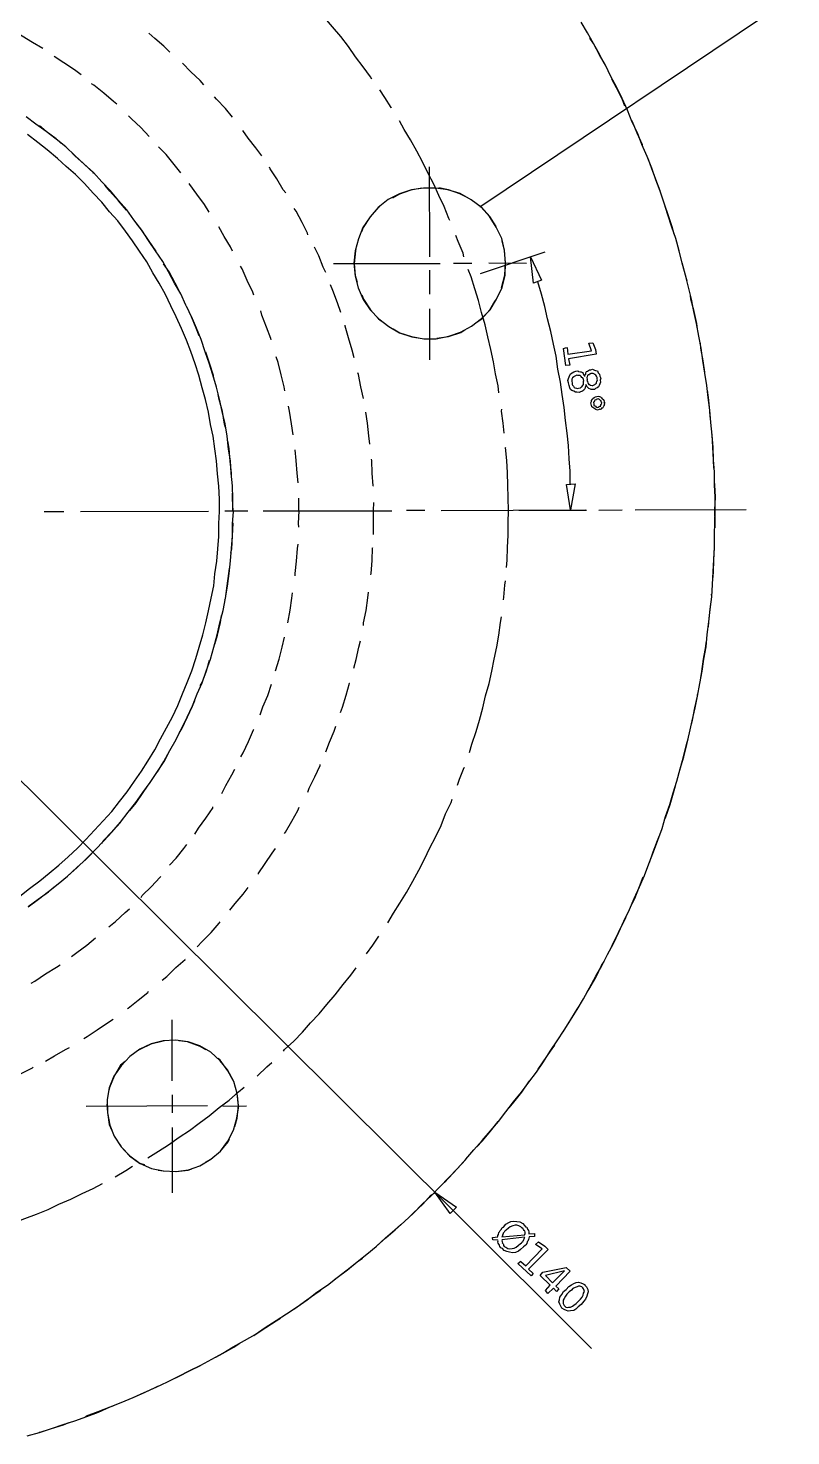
# Model space of a CAD drawing. Header units: millimetres. Extents: x -1 to 561, y -1 to 421.
# Drawn here: x 201.4 to 274.8, y 205.4 to 340.8 of the extents above; entities that cross this region are included whole.
import ezdxf

# ---------------------------------------------------------------- set-up
doc = ezdxf.new("R2010")
doc.units = ezdxf.units.MM

msp = doc.modelspace()

# ---------------------------------------------------------------- linework, layer by layer
for points in [[(242.33, 227.06), (110.8, 357.84)], [(234.5, 335.9), (234.37, 336.11), (233.66, 337.09), (232.94, 338.05), (232.24, 339.04), (231.51, 339.99), (230.72, 340.91), (229.98, 341.8), (229.12, 342.71), (228.37, 343.64), (227.51, 344.52), (226.7, 345.33), (226.26, 345.77)], [(274.8, 343.69), (244.87, 323.57)], [(201.35, 205.37), (202.52, 205.69), (203.67, 206.09), (204.82, 206.45), (205.92, 206.82), (207.09, 207.24), (208.2, 207.66), (209.32, 208.17), (210.4, 208.59), (211.55, 209.05), (212.61, 209.55), (213.74, 210.05), (214.84, 210.58), (215.86, 211.09), (216.99, 211.64), (218.04, 212.17), (219.12, 212.75), (220.17, 213.33), (221.16, 213.93), (222.24, 214.55), (223.28, 215.11), (224.25, 215.79), (225.31, 216.45), (226.3, 217.1), (227.32, 217.78), (228.28, 218.46), (229.22, 219.18), (230.24, 219.87), (231.15, 220.59), (232.12, 221.33), (233.08, 222.1), (234.01, 222.86), (234.92, 223.57), (235.84, 224.41), (236.73, 225.19), (237.63, 225.98), (238.5, 226.8), (239.33, 227.66), (240.23, 228.49), (241.03, 229.34), (241.89, 230.22), (242.73, 231.08), (243.55, 231.98), (244.3, 232.88), (245.11, 233.77), (245.92, 234.71), (246.67, 235.6), (247.4, 236.54), (248.13, 237.51), (248.9, 238.43), (249.61, 239.41), (250.32, 240.37), (251.01, 241.34), (251.66, 242.38), (252.32, 243.37), (253.01, 244.4), (253.62, 245.37), (254.24, 246.4), (254.85, 247.42), (255.44, 248.48), (256.03, 249.58), (256.62, 250.6), (257.17, 251.67), (257.73, 252.75), (258.24, 253.82), (258.75, 254.9), (259.27, 256.02), (259.74, 257.06), (260.24, 258.18), (260.72, 259.27), (261.14, 260.39), (261.6, 261.55), (261.99, 262.67), (262.42, 263.81), (262.75, 264.95), (263.16, 266.11), (263.48, 267.24), (263.83, 268.35), (264.16, 269.55), (264.51, 270.71), (264.8, 271.88), (265.06, 273.01), (265.32, 274.17), (265.61, 275.4), (265.81, 276.52), (266.05, 277.75), (266.27, 278.93), (266.43, 280.08), (266.64, 281.27), (266.75, 282.46), (266.91, 283.69), (267.04, 284.9), (267.19, 286.1), (267.27, 287.29), (267.34, 288.49), (267.39, 289.68), (267.44, 290.87), (267.46, 292.08), (267.49, 293.25), (267.53, 294.43), (267.51, 294.46), (267.53, 295.67), (267.46, 296.85), (267.47, 298.1), (267.36, 299.23), (267.33, 300.49), (267.24, 301.64), (267.09, 302.87), (267, 304.05), (266.85, 305.26), (266.71, 306.41), (266.54, 307.6), (266.33, 308.82), (266.18, 310.02), (265.94, 311.18), (265.73, 312.39), (265.46, 313.54), (265.25, 314.72), (264.94, 315.89), (264.66, 317.03), (264.34, 318.2), (264.05, 319.37), (263.74, 320.56), (263.35, 321.66), (262.97, 322.85), (262.62, 323.97), (262.22, 325.12), (261.8, 326.22), (261.42, 327.34), (260.98, 328.46), (260.47, 329.61), (260.05, 330.73), (259.53, 331.77), (259.08, 332.91), (258.58, 334.02), (258.06, 335.08), (257.47, 336.16), (256.96, 337.23), (256.4, 338.24), (255.82, 339.31), (255.24, 340.36), (254.64, 341.39)], [(202.84, 338.83), (201.86, 339.43), (200.86, 340.03), (199.92, 340.56)], [(215.08, 338.48), (214.48, 339.07), (213.61, 339.81), (213.06, 340.31)], [(256.84, 337.39), (256.38, 338.3), (255.81, 339.31), (255.47, 339.85)], [(206.54, 336.3), (205.89, 336.8), (204.87, 337.46), (203.94, 338.07)], [(218.34, 335.33), (217.98, 335.76), (217.09, 336.61), (216.28, 337.44)], [(258.84, 333.3), (258.56, 333.99), (258.03, 335.06), (257.59, 335.9)], [(209.96, 333.49), (209.65, 333.74), (208.71, 334.54), (207.75, 335.32), (207.54, 335.45)], [(236.39, 333.09), (236.37, 333.15), (235.75, 334.13), (235.28, 334.87)], [(221.1, 332.22), (220.41, 333.08), (219.57, 333.98), (219.35, 334.2)], [(201.43, 256.27), (202.42, 257), (203.39, 257.74), (204.32, 258.49), (205.23, 259.21), (206.15, 260.05), (207.03, 260.88), (207.87, 261.75), (208.72, 262.62), (209.49, 263.45), (210.31, 264.42), (211.05, 265.36), (211.8, 266.29), (212.47, 267.25), (213.18, 268.21), (213.88, 269.27), (214.51, 270.24), (215.06, 271.32), (215.67, 272.35), (216.2, 273.43), (216.73, 274.51), (217.24, 275.61), (217.7, 276.74), (218.19, 277.81), (218.57, 278.94), (218.98, 280.09), (219.31, 281.24), (219.63, 282.43), (219.89, 283.58), (220.19, 284.77), (220.42, 285.95), (220.62, 287.11), (220.76, 288.34), (220.9, 289.54), (221.01, 290.73), (221.09, 291.95), (221.1, 293.12), (221.18, 294.31), (221.12, 294.32), (221.12, 295.55), (221.1, 296.77), (220.97, 297.97), (220.89, 299.17), (220.7, 300.31), (220.58, 301.56), (220.38, 302.74), (220.09, 303.92), (219.85, 305.1), (219.56, 306.25), (219.21, 307.43), (218.86, 308.56), (218.47, 309.67), (218.09, 310.85), (217.62, 311.93), (217.14, 313.06), (216.61, 314.15), (216.12, 315.23), (215.53, 316.25), (214.94, 317.34), (214.38, 318.36), (213.69, 319.37), (213.02, 320.37), (212.38, 321.36), (211.6, 322.35), (210.92, 323.31), (210.14, 324.21), (209.36, 325.15), (208.54, 326.01), (207.71, 326.91), (206.8, 327.75), (205.93, 328.54), (205.07, 329.37), (204.14, 330.11), (203.16, 330.86), (202.19, 331.57), (201.26, 332.26)], [(213.08, 330.38), (213.09, 330.37), (212.27, 331.25), (211.37, 332.09), (211.09, 332.37)], [(242, 322.3), (241.91, 322.48), (241.44, 323.63), (240.93, 324.71), (240.47, 325.79), (239.92, 326.83), (239.38, 327.94), (238.84, 328.95), (238.21, 330.05), (237.62, 331.05), (237.16, 331.87)], [(260.54, 329.51), (260.52, 329.57), (260.03, 330.7), (259.58, 331.78), (259.53, 331.92)], [(200.64, 257.3), (201.57, 258.02), (202.56, 258.76), (203.47, 259.49), (204.4, 260.27), (205.3, 261.07), (206.2, 261.9), (207, 262.75), (207.83, 263.63), (208.64, 264.53), (209.48, 265.44), (210.22, 266.41), (210.96, 267.33), (211.66, 268.34), (212.34, 269.33), (212.95, 270.29), (213.61, 271.36), (214.18, 272.43), (214.74, 273.48), (215.32, 274.55), (215.84, 275.64), (216.27, 276.75), (216.73, 277.84), (217.18, 278.96), (217.57, 280.14), (217.89, 281.24), (218.23, 282.42), (218.52, 283.58), (218.8, 284.75), (219.05, 285.95), (219.29, 287.14), (219.4, 288.3), (219.59, 289.51), (219.69, 290.72), (219.79, 291.9), (219.79, 293.13), (219.85, 294.3), (219.85, 294.33), (219.83, 295.5), (219.77, 296.74), (219.66, 297.92), (219.54, 299.16), (219.38, 300.32), (219.25, 301.55), (218.99, 302.68), (218.79, 303.86), (218.5, 305.08), (218.17, 306.2), (217.87, 307.41), (217.51, 308.51), (217.09, 309.69), (216.66, 310.78), (216.18, 311.9), (215.67, 313.01), (215.16, 314.08), (214.65, 315.16), (214.04, 316.26), (213.43, 317.25), (212.85, 318.32), (212.15, 319.33), (211.47, 320.33), (210.81, 321.26), (210.05, 322.26), (209.27, 323.14), (208.53, 324.06), (207.69, 324.93), (206.85, 325.84), (205.98, 326.71), (205.1, 327.49), (204.25, 328.27), (203.27, 329.08), (202.37, 329.8), (201.38, 330.57)], [(204.59, 329.72), (204.12, 330.15), (203.16, 330.87), (202.52, 331.39)], [(223.9, 328.5), (223.34, 329.3), (222.61, 330.21), (222.1, 330.96)], [(216.14, 326.87), (215.47, 327.69), (214.71, 328.64), (213.97, 329.39)], [(207.72, 326.81), (207.72, 326.87), (206.84, 327.71), (205.92, 328.53), (205.67, 328.76)], [(262.22, 325.16), (261.81, 326.23), (261.4, 327.36), (261.03, 328.32)], [(226.23, 324.95), (225.98, 325.24), (225.35, 326.31), (224.73, 327.26), (224.65, 327.43)], [(240.09, 318.8), (240.05, 327.45)], [(210.9, 323.33), (210.9, 323.29), (210.12, 324.2), (209.3, 325.11), (208.83, 325.68)], [(218.84, 323.11), (218.4, 323.84), (217.65, 324.83), (217, 325.77), (216.93, 325.86)], [(239.29, 325.39), (238.25, 325.22), (237.17, 324.83), (236.47, 324.45)], [(243.55, 324.58), (242.97, 324.85), (241.86, 325.23), (240.94, 325.43)], [(246.45, 321.73), (245.85, 322.67), (245.04, 323.59), (244.82, 323.71)], [(263.57, 320.97), (263.37, 321.69), (263, 322.83), (262.66, 323.85)], [(228.35, 320.93), (228.31, 321.08), (227.79, 322.09), (227.22, 323.2), (227.02, 323.44)], [(235.26, 323.62), (235.14, 323.57), (234.35, 322.65), (233.65, 321.61), (233.51, 321.21)], [(213.74, 319.4), (213.71, 319.38), (213.02, 320.41), (212.35, 321.4), (211.87, 321.99)], [(221.08, 319.33), (220.89, 319.75), (220.3, 320.76), (219.77, 321.67)], [(230.08, 317.28), (229.82, 317.79), (229.39, 318.89), (228.97, 319.73)], [(243.34, 318.8), (243.28, 319.14), (242.79, 320.27), (242.59, 320.86)], [(247.35, 318.18), (247.26, 319.4), (247.02, 320.34)], [(232.97, 319.59), (232.91, 319.36), (232.81, 318.15), (232.9, 317), (233.07, 316.37)], [(244.96, 317.2), (251.17, 319.28)], [(264.83, 316.45), (264.67, 317.03), (264.33, 318.22), (264.05, 319.35), (264, 319.58)], [(216.11, 315.21), (215.57, 316.28), (214.99, 317.37), (214.47, 318.11)], [(223.13, 315.11), (223.06, 315.41), (222.52, 316.53), (222.02, 317.63), (221.86, 317.9)], [(230.8, 318.17), (241.07, 318.16)], [(240.08, 315.22), (240.07, 317.5)], [(242.36, 318.18), (244.11, 318.18)], [(246.72, 305.7), (246.64, 306.39), (246.38, 307.55), (246.21, 308.7), (245.95, 309.89), (245.65, 311.09), (245.39, 312.25), (245.06, 313.44), (244.74, 314.59), (244.4, 315.73), (244.05, 316.87), (243.76, 317.59)], [(245.76, 318.23), (249.36, 318.2)], [(246.96, 315.82), (247.29, 317.03), (247.36, 318.23)], [(231.5, 313.43), (231.18, 314.38), (230.73, 315.57), (230.51, 316.11)], [(253.57, 296.91), (253.57, 298.17), (253.49, 299.38), (253.4, 300.66), (253.28, 301.84), (253.13, 303.06), (252.99, 304.3), (252.8, 305.55), (252.64, 306.73), (252.4, 307.99), (252.22, 309.23), (251.98, 310.4), (251.71, 311.61), (251.38, 312.84), (251.13, 314.03), (250.83, 315.2), (250.47, 316.4)], [(233.53, 315.15), (233.7, 314.71), (234.38, 313.7), (235.13, 312.84), (235.39, 312.65)], [(244.69, 312.59), (245.07, 312.83), (245.83, 313.69), (246.37, 314.59)], [(265.83, 311.83), (265.75, 312.4), (265.51, 313.53), (265.19, 314.74), (265.14, 315.06)], [(217.9, 311.19), (217.59, 311.95), (217.14, 313.02), (216.69, 313.98)], [(224.82, 310.8), (224.78, 310.95), (224.35, 312.03), (223.93, 313.2), (223.81, 313.59)], [(240.08, 308.89), (240.08, 313.81)], [(232.81, 309.07), (232.59, 309.83), (232.26, 310.99), (231.93, 312.14), (231.93, 312.21)], [(236.55, 311.86), (237.19, 311.48), (238.31, 311.13), (239.51, 310.9)], [(240.75, 310.96), (241.88, 311.12), (243.05, 311.51), (243.44, 311.76)], [(253.27, 310.07), (253.36, 309.44), (255.64, 309.77), (255.37, 310.49), (255.74, 310.53), (256.02, 309.87), (256.08, 309.43), (253.42, 308.99), (253.55, 308.36), (253.17, 308.33), (252.92, 309.99), (253.23, 310.07)], [(266.51, 307.7), (266.38, 308.79), (266.14, 310.01), (266.1, 310.54)], [(219.29, 307.1), (219.26, 307.39), (218.87, 308.57), (218.52, 309.63)], [(226.14, 305.9), (226.06, 306.29), (225.78, 307.44), (225.48, 308.62), (225.28, 309.18)], [(233.7, 305.17), (233.43, 306.29), (233.21, 307.48), (233.14, 307.64)], [(254.97, 307.28), (254.98, 307.46), (255.07, 307.51), (255.08, 307.64), (255.13, 307.77), (255.25, 307.8), (255.35, 307.86), (255.43, 307.94), (255.57, 307.94), (255.73, 307.98), (255.92, 307.91), (256, 307.85), (256.19, 307.82), (256.28, 307.65), (256.38, 307.52), (256.42, 307.33), (256.51, 307.12), (256.47, 306.94), (256.49, 306.74), (256.44, 306.59), (256.36, 306.42), (256.29, 306.3), (256.18, 306.21), (256.02, 306.13), (255.9, 306.04), (255.77, 306.05), (255.6, 306.05), (255.53, 306.06), (255.38, 306.12), (255.29, 306.21), (255.21, 306.29), (255.16, 306.37), (255.08, 306.51), (255.08, 306.39), (255.03, 306.22), (254.99, 306.11), (254.89, 306.01), (254.85, 305.95), (254.75, 305.87), (254.58, 305.82), (254.44, 305.74), (254.23, 305.78), (254.07, 305.78), (253.91, 305.86), (253.74, 305.94), (253.61, 306.05), (253.53, 306.21), (253.49, 306.43), (253.42, 306.67), (253.36, 306.9), (253.4, 307.09), (253.47, 307.24), (253.54, 307.4), (253.61, 307.53), (253.78, 307.65), (253.92, 307.73), (254.13, 307.8), (254.3, 307.82), (254.38, 307.78), (254.56, 307.73), (254.64, 307.73), (254.75, 307.67), (254.81, 307.56), (254.89, 307.42), (254.98, 307.32)], [(255.56, 307.57), (255.48, 307.53), (255.42, 307.46), (255.31, 307.45), (255.23, 307.37), (255.2, 307.24), (255.16, 307.19), (255.2, 307.01), (255.18, 306.9), (255.23, 306.8), (255.27, 306.68), (255.32, 306.62), (255.38, 306.52), (255.43, 306.51), (255.54, 306.44), (255.68, 306.43), (255.75, 306.42), (255.88, 306.48), (255.96, 306.53), (256.02, 306.57), (256.12, 306.64), (256.12, 306.75), (256.15, 306.82), (256.19, 306.95), (256.16, 307.06), (256.16, 307.18), (256.1, 307.33), (256.03, 307.4), (255.95, 307.47), (255.92, 307.51), (255.79, 307.56), (255.68, 307.57), (255.57, 307.57)], [(254.88, 306.84), (254.86, 306.99), (254.8, 307.15), (254.7, 307.19), (254.64, 307.3), (254.53, 307.38), (254.47, 307.39), (254.31, 307.38), (254.21, 307.41), (254.07, 307.35), (253.96, 307.28), (253.91, 307.25), (253.79, 307.16), (253.73, 307.04), (253.72, 306.95), (253.74, 306.83), (253.76, 306.66), (253.78, 306.53), (253.79, 306.45), (253.88, 306.36), (253.97, 306.24), (254.02, 306.18), (254.19, 306.16), (254.24, 306.13), (254.38, 306.17), (254.56, 306.18), (254.63, 306.26), (254.71, 306.29), (254.76, 306.39), (254.87, 306.5), (254.87, 306.58), (254.86, 306.76), (254.84, 306.85)], [(220.42, 302.38), (220.32, 302.71), (220.13, 303.91), (219.82, 305.07), (219.73, 305.54)], [(256.88, 304.81), (256.88, 304.73), (256.85, 304.73), (256.87, 304.62), (256.83, 304.59), (256.84, 304.5), (256.79, 304.43), (256.8, 304.41), (256.74, 304.32), (256.7, 304.27), (256.68, 304.25), (256.58, 304.24), (256.56, 304.15), (256.5, 304.12), (256.48, 304.1), (256.38, 304.13), (256.35, 304.11), (256.19, 304.06), (256.05, 304.1), (255.94, 304.17), (255.85, 304.24), (255.75, 304.3), (255.66, 304.37), (255.62, 304.49), (255.6, 304.61), (255.57, 304.75), (255.62, 304.89), (255.63, 304.98), (255.72, 305.11), (255.75, 305.18), (255.88, 305.25), (256.01, 305.33), (256.13, 305.37), (256.27, 305.39), (256.38, 305.36), (256.48, 305.33), (256.59, 305.22), (256.66, 305.13), (256.77, 305.07), (256.85, 304.91), (256.82, 304.8)], [(256.62, 304.77), (256.57, 304.85), (256.56, 304.93), (256.48, 304.98), (256.44, 305.05), (256.38, 305.07), (256.33, 305.09), (256.27, 305.13), (256.14, 305.11), (256.09, 305.05), (256.04, 305.05), (255.95, 305), (255.91, 304.93), (255.89, 304.85), (255.82, 304.82), (255.82, 304.77), (255.85, 304.66), (255.85, 304.58), (255.86, 304.49), (255.93, 304.46), (256.01, 304.44), (256.06, 304.34), (256.13, 304.37), (256.18, 304.3), (256.29, 304.34), (256.33, 304.39), (256.4, 304.4), (256.51, 304.42), (256.5, 304.5), (256.55, 304.59), (256.6, 304.67), (256.61, 304.73), (256.57, 304.77)], [(267.03, 303.37), (267.02, 304.03), (266.88, 305.26), (266.78, 305.98)], [(226.94, 301.67), (226.77, 302.74), (226.58, 303.96), (226.49, 304.43)], [(234.29, 300.77), (234.22, 301.57), (234.07, 302.78), (233.93, 303.85)], [(247.22, 301.84), (247.12, 302.78), (246.97, 303.96), (246.99, 304.13)], [(220.99, 297.73), (221.01, 297.98), (220.86, 299.14), (220.76, 300.37), (220.65, 301.11)], [(267.38, 298.48), (267.35, 299.26), (267.31, 300.48), (267.23, 301.67), (267.18, 301.73)], [(227.4, 297.04), (227.32, 297.99), (227.23, 299.19), (227.11, 300.23)], [(234.6, 296.73), (234.61, 296.78), (234.53, 297.98), (234.5, 299.19), (234.47, 299.33)], [(247.64, 294.38), (247.6, 295.62), (247.59, 296.83), (247.55, 298.02), (247.49, 299.21), (247.36, 300.45), (247.39, 300.42)], [(267.49, 294.45), (267.54, 295.67), (267.5, 296.85), (267.45, 297.19)], [(221.15, 294.32), (221.09, 295.54), (221.1, 296.07)], [(227.48, 294.38), (227.47, 295.58), (227.48, 295.57)], [(202.97, 294.3), (204.86, 294.3)], [(206.48, 294.29), (218.77, 294.33)], [(220.35, 294.35), (222.56, 294.36)], [(224.03, 294.35), (236.43, 294.36)], [(227.46, 292.78), (227.44, 293.15), (227.51, 294.37), (227.45, 294.36)], [(234.65, 292.07), (234.67, 293.15), (234.65, 294.34)], [(234.67, 294.38), (234.7, 295.16)], [(237.83, 294.41), (239.6, 294.41)], [(241.17, 294.4), (255, 294.46)], [(247.46, 288.92), (247.5, 289.6), (247.56, 290.82), (247.62, 292.02), (247.6, 293.21), (247.64, 294.38), (247.66, 294.39)], [(248.65, 294.42), (255.15, 294.44)], [(256.32, 294.41), (258.56, 294.45)], [(259.82, 294.46), (270.51, 294.49)], [(267.52, 292.73), (267.51, 293.24), (267.5, 294.49)], [(220.94, 290.3), (221.03, 290.7), (221.1, 291.95), (221.16, 293.17), (221.12, 293.16)], [(227.11, 288.1), (227.12, 288.32), (227.24, 289.53), (227.34, 290.75), (227.41, 291.16)], [(234.39, 288.19), (234.42, 288.34), (234.52, 289.58), (234.56, 290.8), (234.59, 290.77)], [(267.29, 287.74), (267.35, 288.46), (267.38, 289.63), (267.44, 290.85), (267.47, 291.03)], [(220.36, 285.8), (220.41, 285.92), (220.59, 287.14), (220.74, 288.33), (220.81, 288.85)], [(247.16, 285.8), (247.18, 286.04), (247.29, 287.22), (247.34, 287.63)], [(226.41, 283.6), (226.63, 284.79), (226.79, 285.97), (226.87, 286.46)], [(233.7, 283.32), (233.71, 283.6), (233.94, 284.77), (234.12, 285.98), (234.16, 286.54)], [(266.87, 283.21), (266.92, 283.69), (267.05, 284.87), (267.19, 286.09), (267.16, 286.33)], [(219.39, 281.55), (219.64, 282.4), (219.93, 283.62), (220.04, 284.29)], [(243.9, 271.12), (244.12, 271.9), (244.54, 273.12), (244.85, 274.21), (245.18, 275.4), (245.44, 276.55), (245.77, 277.75), (246.05, 278.93), (246.25, 280.09), (246.51, 281.28), (246.72, 282.41), (246.86, 283.61), (246.98, 284.15)], [(225.23, 278.96), (225.58, 280.08), (225.87, 281.23), (226.09, 282.21)], [(232.78, 279.24), (232.98, 280.07), (233.24, 281.25), (233.42, 281.86)], [(266.15, 278.32), (266.23, 278.91), (266.41, 280.08), (266.61, 281.32), (266.67, 281.71)], [(218, 277.51), (218.19, 277.85), (218.58, 278.97), (218.88, 280.01)], [(223.74, 274.75), (224.01, 275.52), (224.48, 276.6), (224.85, 277.67)], [(231.49, 274.95), (231.68, 275.48), (232.03, 276.63), (232.35, 277.77), (232.37, 277.78)], [(265.24, 273.79), (265.35, 274.23), (265.58, 275.4), (265.81, 276.52), (265.82, 276.7)], [(216, 273.03), (216.21, 273.4), (216.76, 274.53), (217.24, 275.58), (217.47, 276.13)], [(230.06, 271.17), (230.41, 272.09), (230.88, 273.17), (231.03, 273.66)], [(221.91, 270.69), (222.13, 271.09), (222.63, 272.18), (223.12, 273.28), (223.15, 273.36)], [(264.18, 269.47), (264.14, 269.54), (264.47, 270.7), (264.76, 271.89), (264.92, 272.43)], [(213.73, 269.1), (213.87, 269.24), (214.48, 270.24), (215.07, 271.29), (215.19, 271.53)], [(220.06, 267.18), (220.45, 267.93), (221.04, 268.95), (221.32, 269.52)], [(228.33, 267.31), (228.48, 267.69), (229.01, 268.76), (229.53, 269.85), (229.54, 269.96)], [(242.74, 267.97), (242.94, 268.54), (243.38, 269.66), (243.38, 269.63)], [(211.21, 265.54), (211.82, 266.27), (212.5, 267.27), (212.91, 267.86)], [(262.66, 264.63), (262.79, 264.91), (263.18, 266.1), (263.52, 267.23), (263.69, 267.91)], [(217.47, 263.27), (217.82, 263.84), (218.54, 264.8), (219.22, 265.81), (219.17, 265.85)], [(226.08, 263.33), (226.18, 263.45), (226.81, 264.49), (227.39, 265.54), (227.52, 265.86)], [(236.05, 254.71), (236.59, 255.66), (237.2, 256.62), (237.83, 257.65), (238.45, 258.73), (239.02, 259.78), (239.56, 260.86), (240.09, 261.93), (240.61, 262.97), (241.15, 264.1), (241.59, 265.22), (242.12, 266.29), (242.22, 266.62)], [(208.53, 262.37), (208.66, 262.61), (209.51, 263.5), (210.32, 264.39), (210.27, 264.38)], [(261.19, 260.54), (261.56, 261.57), (261.98, 262.64), (262.15, 263.14)], [(205.14, 259.13), (205.22, 259.22), (206.11, 260.04), (207.02, 260.84), (207.55, 261.41)], [(215.04, 260.28), (215.68, 260.96), (216.42, 261.89), (216.69, 262.26)], [(223.58, 259.41), (223.56, 259.44), (224.24, 260.44), (224.9, 261.43), (225.22, 261.88)], [(212.3, 257.15), (212.42, 257.35), (213.3, 258.21), (214.12, 259.1), (214.19, 259.17)], [(259.54, 256.54), (259.78, 257.08), (260.24, 258.22), (260.61, 259.16)], [(201.45, 256.3), (202.39, 257.01), (203.4, 257.7), (203.95, 258.18)], [(220.84, 255.93), (221.35, 256.58), (222.12, 257.49), (222.59, 258.11)], [(209.21, 254.33), (209.85, 254.85), (210.76, 255.71), (211.19, 256.08)], [(217.7, 252.42), (218.18, 252.94), (219.03, 253.79), (219.8, 254.69), (219.9, 254.82)], [(257.53, 252.33), (257.69, 252.71), (258.23, 253.78), (258.76, 254.91), (258.97, 255.28)], [(205.62, 251.47), (206.13, 251.86), (207.07, 252.58), (207.92, 253.27)], [(233.98, 251.75), (234.59, 252.59), (235.18, 253.45)], [(201.73, 248.91), (202.08, 249.12), (203.1, 249.81), (204.16, 250.47), (204.51, 250.69)], [(214.33, 249.22), (214.77, 249.57), (215.63, 250.42), (216.53, 251.2), (216.51, 251.24)], [(255.2, 248.06), (255.48, 248.47), (256.08, 249.52), (256.6, 250.62), (256.83, 250.99)], [(226, 242.38), (226.1, 242.53), (226.99, 243.35), (227.82, 244.22), (228.59, 245.1), (229.44, 245.98), (230.17, 246.88), (230.96, 247.8), (231.75, 248.79), (232.49, 249.68), (232.99, 250.39)], [(210.99, 246.45), (211.06, 246.5), (212.01, 247.28), (212.95, 248.02), (213, 248.14)], [(252.91, 244.24), (252.98, 244.39), (253.65, 245.41), (254.24, 246.41), (254.44, 246.71)], [(206.78, 243.61), (207.11, 243.78), (208.09, 244.44), (209.08, 245.1), (209.63, 245.45)], [(215.29, 239.53), (215.3, 245.4)], [(203.12, 241.43), (203.98, 241.93), (205.03, 242.53), (205.42, 242.73)], [(214.54, 243.38), (214.44, 243.34), (213.25, 243.05), (212.18, 242.54), (211.95, 242.41)], [(218.54, 242.51), (217.97, 242.83), (216.77, 243.26), (215.92, 243.38)], [(250.5, 240.65), (250.96, 241.36), (251.67, 242.38), (252.09, 242.94)], [(210.77, 241.38), (210.32, 241.02), (209.71, 239.97), (209.27, 238.87), (209.24, 238.69)], [(221.16, 239.56), (220.63, 240.5), (219.91, 241.51), (219.71, 241.67)], [(223.47, 239.96), (223.5, 240.01), (224.4, 240.86), (224.88, 241.3)], [(198.9, 239.35), (199.73, 239.74), (200.78, 240.22), (201.87, 240.77), (201.93, 240.83)], [(212.96, 232.1), (213.98, 232.77), (214.93, 233.38), (215.95, 234.11), (216.97, 234.75), (217.89, 235.46), (218.86, 236.17), (219.81, 236.95), (220.78, 237.65), (221.68, 238.48), (222.21, 238.93)], [(247.71, 236.92), (248.17, 237.46), (248.92, 238.42), (249.61, 239.42), (249.62, 239.51)], [(207.01, 237.09), (218.7, 237.14)], [(209.02, 237.28), (209.06, 236.49), (209.24, 235.32), (209.49, 234.74)], [(215.31, 236.43), (215.32, 238.18)], [(220.17, 237.08), (222.45, 237.11)], [(221.32, 235.13), (221.53, 235.92), (221.68, 237.15), (221.63, 237.14)], [(221.67, 237.11), (221.58, 238.12)], [(244.61, 233.18), (245.13, 233.76), (245.91, 234.69), (246.66, 235.6), (246.68, 235.65)], [(215.33, 228.75), (215.32, 235.04)], [(210.28, 233.39), (210.36, 233.2), (211.19, 232.3), (212.16, 231.6), (212.62, 231.46)], [(218.51, 231.69), (219, 231.99), (219.95, 232.75), (220.69, 233.66), (220.81, 233.92)], [(241.49, 229.73), (241.89, 230.19), (242.71, 231.07), (243.55, 231.97), (243.53, 232.01)], [(209.8, 230.29), (210.83, 230.89), (211.49, 231.3)], [(213.93, 230.94), (214.44, 230.87), (215.67, 230.79), (216.84, 230.94), (217.19, 231.06)], [(196.6, 224.65), (197.7, 225.07), (198.82, 225.45), (199.96, 225.82), (201.13, 226.28), (202.24, 226.68), (203.35, 227.16), (204.4, 227.66), (205.53, 228.13), (206.62, 228.67), (207.68, 229.16), (208.59, 229.64)], [(238.27, 226.6), (238.51, 226.84), (239.39, 227.66), (240.18, 228.52), (240.52, 228.73)], [(242.28, 227.08), (255.62, 213.76)], [(234.72, 223.42), (234.95, 223.61), (235.8, 224.41), (236.69, 225.17), (237.3, 225.71)], [(246.6, 224.54), (246.62, 224.64), (246.67, 224.75), (246.72, 224.92), (246.76, 225.01), (246.84, 225.13), (246.96, 225.24), (247.04, 225.4), (247.16, 225.46), (247.38, 225.72), (247.68, 225.89), (247.88, 225.99), (248.17, 226.01), (248.45, 225.99), (248.72, 225.95), (249.01, 225.79), (249.18, 225.59), (249.28, 225.49), (249.41, 225.44), (249.43, 225.31), (249.47, 225.25), (249.57, 225.12), (249.61, 225.01), (249.59, 224.91), (249.6, 224.81), (250.13, 224.83), (250.13, 224.56), (249.64, 224.53), (249.6, 224.4), (249.57, 224.25), (249.51, 224.09), (249.44, 224.02), (249.4, 223.86), (249.3, 223.75), (249.24, 223.67), (249.08, 223.56), (248.81, 223.29), (248.59, 223.14), (248.32, 223.02), (248.03, 222.96), (247.75, 223.03), (247.49, 223.09), (247.24, 223.21), (247.05, 223.39), (246.91, 223.46), (246.82, 223.59), (246.78, 223.7), (246.71, 223.81), (246.66, 223.9), (246.62, 224.04), (246.65, 224.13), (246.62, 224.21), (246.12, 224.23), (246.11, 224.46), (246.6, 224.5)], [(249.22, 224.74), (249.23, 224.84), (249.24, 224.93), (249.23, 224.98), (249.21, 225.1), (249.16, 225.14), (249.09, 225.22), (249.02, 225.34), (248.97, 225.35), (248.82, 225.49), (248.63, 225.57), (248.44, 225.64), (248.28, 225.65), (248.05, 225.57), (247.8, 225.47), (247.64, 225.34), (247.42, 225.15), (247.33, 225.08), (247.26, 225.04), (247.24, 224.95), (247.14, 224.87), (247.13, 224.77), (247.07, 224.73), (247.05, 224.6), (246.99, 224.52), (249.22, 224.71)], [(249.17, 224.48), (247, 224.24), (247.02, 224.2), (247, 224.13), (247.05, 224.01), (247.04, 223.95), (247.12, 223.84), (247.15, 223.78), (247.15, 223.68), (247.22, 223.6), (247.4, 223.52), (247.58, 223.39), (247.76, 223.36), (248, 223.38), (248.19, 223.43), (248.38, 223.53), (248.57, 223.67), (248.78, 223.86), (248.88, 223.89), (248.92, 223.99), (249.02, 224.06), (249.09, 224.18), (249.11, 224.2), (249.15, 224.34), (249.21, 224.38), (249.17, 224.46)], [(248.82, 222.15), (249.3, 221.71), (250.87, 223.35), (250.24, 223.77), (250.53, 224.02), (251.15, 223.62), (251.46, 223.31), (249.58, 221.42), (250.02, 220.98), (249.82, 220.75), (248.54, 221.96), (248.84, 222.18)], [(230.89, 220.4), (231.17, 220.61), (232.14, 221.33), (233.07, 222.1), (233.59, 222.47)], [(253.19, 221.56), (253.58, 221.21), (252.2, 219.78), (252.49, 219.52), (252.25, 219.26), (251.97, 219.58), (251.43, 219.07), (251.19, 219.35), (251.64, 219.88), (250.68, 220.81), (250.95, 221.12), (253.19, 221.55)], [(253.04, 221.24), (251.2, 220.8), (251.87, 220.08), (253.02, 221.23)], [(226.98, 217.55), (227.3, 217.78), (228.24, 218.47), (229.25, 219.16), (229.59, 219.4)], [(254.98, 219.85), (255.13, 219.7), (255.26, 219.46), (255.3, 219.23), (255.23, 219.03), (255.18, 218.81), (255.06, 218.52), (254.9, 218.31), (254.62, 218.02), (254.35, 217.78), (254.13, 217.56), (253.91, 217.44), (253.62, 217.4), (253.39, 217.36), (253.21, 217.42), (253.01, 217.53), (252.78, 217.65), (252.68, 217.83), (252.57, 218.04), (252.49, 218.26), (252.54, 218.47), (252.59, 218.72), (252.76, 218.97), (252.94, 219.24), (253.19, 219.46), (253.43, 219.73), (253.7, 219.9), (253.93, 220.02), (254.15, 220.12), (254.37, 220.16), (254.6, 220.1), (254.83, 220), (255.01, 219.89)], [(254.78, 219.6), (254.68, 219.71), (254.5, 219.78), (254.36, 219.76), (254.24, 219.71), (254.06, 219.65), (253.83, 219.54), (253.69, 219.39), (253.48, 219.22), (253.24, 218.99), (253.11, 218.8), (252.98, 218.58), (252.9, 218.41), (252.91, 218.3), (252.91, 218.09), (252.97, 217.96), (253.01, 217.9), (253.14, 217.75), (253.3, 217.72), (253.42, 217.74), (253.59, 217.74), (253.79, 217.84), (253.91, 217.94), (254.16, 218.11), (254.37, 218.33), (254.57, 218.52), (254.73, 218.7), (254.81, 218.91), (254.87, 219.09), (254.95, 219.24), (254.91, 219.36), (254.85, 219.5), (254.8, 219.6)], [(223.13, 215.03), (223.29, 215.12), (224.29, 215.79), (225.31, 216.44), (225.71, 216.69)], [(219.48, 212.95), (220.13, 213.29), (221.22, 213.89), (221.79, 214.29)], [(215.28, 210.79), (215.9, 211.09), (216.96, 211.63), (218.01, 212.13)], [(210.94, 208.81), (211.55, 209.07), (212.62, 209.53), (213.73, 210.04), (213.99, 210.17)], [(206.91, 207.17), (207.06, 207.29), (208.18, 207.71), (209.34, 208.15), (209.63, 208.25)], [(202.55, 205.7), (202.5, 205.68), (203.68, 206.09), (204.84, 206.43), (205.35, 206.65)]]:
    msp.add_lwpolyline(points)
for points in [[(247.34, 318.23), (247.27, 319.44), (246.99, 320.57), (246.46, 321.66), (245.81, 322.68), (245, 323.58), (244.04, 324.28), (242.99, 324.88), (241.82, 325.25), (240.64, 325.42), (239.46, 325.42), (238.3, 325.24), (237.16, 324.85), (236.06, 324.3), (235.12, 323.54), (234.33, 322.64), (233.63, 321.62), (233.21, 320.53), (232.88, 319.36), (232.78, 318.19), (232.9, 316.93), (233.19, 315.8), (233.67, 314.69), (234.32, 313.69), (235.17, 312.83), (236.14, 312.1), (237.17, 311.5), (238.33, 311.09), (239.53, 310.9), (240.69, 310.91), (241.91, 311.16), (243.02, 311.54), (244.07, 312.12), (245.05, 312.87), (245.87, 313.7), (246.5, 314.72), (247.02, 315.84), (247.31, 317.02), (247.36, 318.19)], [(250.06, 316.25), (249.75, 318.81), (250.82, 316.54)], [(254.04, 296.95), (253.61, 294.45), (253.22, 296.91)], [(221.68, 237.11), (221.53, 238.31), (221.23, 239.46), (220.62, 240.57), (219.9, 241.45), (219.02, 242.27), (217.94, 242.88), (216.82, 243.28), (215.62, 243.43), (214.44, 243.36), (213.27, 243.08), (212.17, 242.56), (211.21, 241.85), (210.38, 240.97), (209.68, 239.97), (209.24, 238.85), (209.05, 237.72), (209.06, 236.46), (209.3, 235.27), (209.72, 234.19), (210.37, 233.16), (211.21, 232.3), (212.21, 231.58), (213.31, 231.09), (214.47, 230.85), (215.63, 230.8), (216.86, 230.97), (217.95, 231.34), (219, 231.98), (219.94, 232.75), (220.66, 233.71), (221.18, 234.78), (221.51, 235.94), (221.69, 237.13)], [(242.02, 226.77), (240.56, 228.8), (242.63, 227.36)]]:
    msp.add_lwpolyline(points, close=True)

doc.saveas('drawing.dxf')
